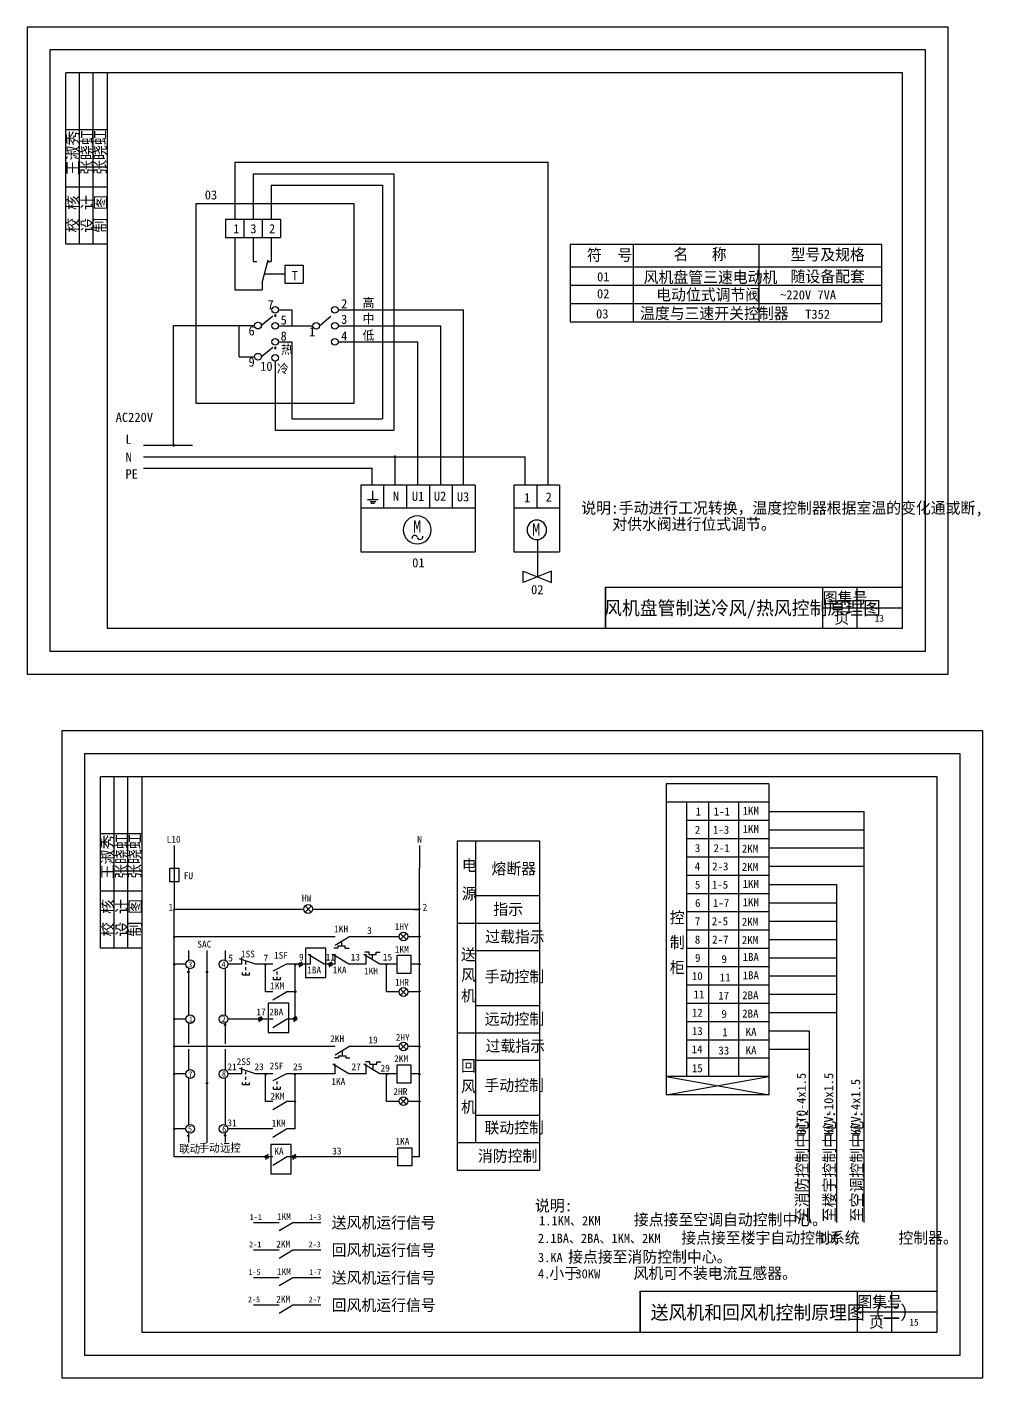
# Model space of a CAD drawing. Header units: metres. Extents: x 899 to 1739, y 105 to 696.
# Drawn here: x 1321 to 1739, y 105 to 696 of the extents above; entities that cross this region are included whole.
import ezdxf

# ---------------------------------------------------------------- set-up
doc = ezdxf.new("R2010")
doc.units = ezdxf.units.M
for name, color, linetype in [('DT1', 3, 'Continuous'), ('DT2', 3, 'Continuous'), ('DTC', 3, 'Continuous'), ('LGT1', 7, 'Continuous'), ('SD1', 3, 'Continuous'), ('X4', 7, 'Continuous')]:
    doc.layers.add(name, color=color, linetype=linetype)

# ---------------------------------------------------------------- blocks, each defined once
blk = doc.blocks.new('G-SD')
at = {"layer": 'SD1'}
blk.add_lwpolyline([(-0.25, 0, 1), (0.25, 0, 1)], format="xyb", close=True, dxfattribs=at)
blk = doc.blocks.new('1001B')
at = {"color": 3}
blk.add_lwpolyline([(-4.5, -7.5), (0, 0)], dxfattribs=at)
blk = doc.blocks.new('1014B')
at = {"color": 3, "linetype": 'Continuous'}
for p, q in [((-5.8, -5.22), (-4.45, -5.22)), ((-3.16, -5.22), (-1.59, -5.22)), ((-0.15, -5.22), (1.42, -5.22))]:
    blk.add_line(p, q, dxfattribs=at)
for points in [[(0, 0), (2.93, -8.7)], [(-5.8, -7.15), (-5.8, -3.29)], [(-5.8, -3.29), (-4.58, -3.29)], [(-5.8, -7.15), (-4.58, -7.15)], [(0, -7.5), (3.75, -7.5)]]:
    blk.add_lwpolyline(points, dxfattribs=at)
blk = doc.blocks.new('1012B')
at = {"color": 3, "linetype": 'Continuous'}
for p, q in [((-8.26, -5.22), (-6.91, -5.22)), ((-5.62, -5.22), (-4.05, -5.22))]:
    blk.add_line(p, q, dxfattribs=at)
for points in [[(0, 0), (-3.75, -7.5)], [(-8.26, -3.29), (-7.04, -3.29)], [(-8.26, -7.15), (-8.26, -3.29)], [(-8.26, -7.15), (-7.04, -7.15)]]:
    blk.add_lwpolyline(points, dxfattribs=at)
blk = doc.blocks.new('1002B')
at = {"color": 3}
for points in [[(0, 0), (5.3, -8.81)], [(0, -7.5), (5.49, -7.5)]]:
    blk.add_lwpolyline(points, dxfattribs=at)
blk = doc.blocks.new('2015')
at = {"color": 4, "linetype": 'Continuous'}
blk.add_lwpolyline([(-2.38, 0, 1), (2.42, 0, 1)], format="xyb", close=True, dxfattribs=at)
for points in [[(-1.7, 1.67), (1.72, -1.69)], [(-1.27, -1.25), (-1.27, -1.25), (1.72, 1.69)], [(-1.25, -1.25), (-1.69, -1.69)]]:
    blk.add_lwpolyline(points, dxfattribs=at)
blk = doc.blocks.new('12011')
at = {"color": 3, "linetype": 'Continuous'}
blk.add_lwpolyline([(5, 0), (-5, 0), (-5, -7.5), (5, -7.5)], close=True, dxfattribs=at)
blk = doc.blocks.new('1114')
at = {"color": 3, "linetype": 'Continuous'}
blk.add_lwpolyline([(-2.5, 0), (2.5, 0), (2.5, -7.5), (-2.5, -7.5)], close=True, dxfattribs=at)
blk.add_lwpolyline([(0, 0), (0, -7.5)], dxfattribs=at)
blk = doc.blocks.new('2101')
at = {"color": 4, "linetype": 'Continuous'}
blk.add_lwpolyline([(-6.25, 2.5), (6.25, -2.5), (6.25, 2.5), (-6.25, -2.5)], close=True, dxfattribs=at)

msp = doc.modelspace()

# ---------------------------------------------------------------- linework, layer by layer
for p, q in [((1338.2, 601.39), (1338.2, 676.39)), ((1356.2, 676.39), (1338.2, 676.39)), ((1344.2, 601.39), (1344.2, 676.39)), ((1350.2, 601.39), (1350.2, 676.39)), ((1356.2, 651.39), (1338.2, 651.39)), ((1356.2, 626.39), (1338.2, 626.39)), ((1356.2, 601.39), (1338.2, 601.39)), ((1558.72, 601.45), (1694.96, 601.45)), ((1558.72, 601.45), (1558.72, 567.45)), ((1586.36, 601.45), (1586.36, 567.45)), ((1641.26, 601.45), (1641.26, 567.45)), ((1694.96, 601.45), (1694.96, 567.45)), ((1558.72, 591.45), (1694.96, 591.45)), ((1558.72, 583.45), (1694.96, 583.45)), ((1558.72, 575.45), (1694.96, 575.45)), ((1558.72, 567.45), (1694.96, 567.45)), ((1574.2, 451.39), (1704.2, 451.39)), ((1574.2, 451.39), (1574.2, 433.39)), ((1669.2, 451.39), (1669.2, 433.39)), ((1684.2, 451.39), (1684.2, 433.39)), ((1669.2, 442.39), (1704.2, 442.39)), ((1353.37, 293.48), (1353.37, 368.48)), ((1371.37, 368.48), (1353.37, 368.48)), ((1359.37, 293.48), (1359.37, 368.48)), ((1365.37, 293.48), (1365.37, 368.48)), ((1371.37, 343.48), (1353.37, 343.48)), ((1371.37, 318.48), (1353.37, 318.48)), ((1458.74, 296.59), (1458.74, 294.46)), ((1371.37, 293.48), (1353.37, 293.48)), ((1472.34, 288.49), (1472.34, 290.72)), ((1459.05, 248.59), (1459.05, 246.46)), ((1472.65, 240.29), (1472.65, 242.72)), ((1589.37, 143.48), (1719.37, 143.48)), ((1589.37, 143.48), (1589.37, 125.48)), ((1684.37, 143.48), (1684.37, 125.48)), ((1699.37, 143.48), (1699.37, 125.48)), ((1684.37, 134.48), (1719.37, 134.48))]:
    msp.add_line(p, q)
for points in [[(1321.2, 696.39), (1321.2, 413.39), (1724.2, 413.39), (1724.2, 696.39)], [(1331.2, 686.39), (1331.2, 423.39), (1714.2, 423.39), (1714.2, 686.39)], [(1356.2, 676.39), (1356.2, 433.39), (1704.2, 433.39), (1704.2, 676.39)], [(1336.37, 388.48), (1336.37, 105.48), (1739.37, 105.48), (1739.37, 388.48)], [(1346.37, 378.48), (1346.37, 115.48), (1729.37, 115.48), (1729.37, 378.48)], [(1371.37, 368.48), (1371.37, 125.48), (1719.37, 125.48), (1719.37, 368.48)]]:
    msp.add_lwpolyline(points, close=True)
for points in [[(1485.79, 476.44, 1), (1497.99, 476.44, 1)], [(1539.93, 476.44, 1), (1548.47, 476.44, 1)]]:
    msp.add_lwpolyline(points, format="xyb", close=True)
for points in [[(1492.89, 322.45), (1492.89, 328.45)], [(1457.2, 293.48), (1455.41, 293.48)], [(1457.2, 294.46), (1457.2, 293.48)], [(1457.2, 294.46), (1460.29, 294.46)], [(1460.29, 294.46), (1460.29, 293.48)], [(1460.29, 293.48), (1462.07, 293.48)], [(1470.8, 291.7), (1469.01, 291.7)], [(1470.8, 290.72), (1470.8, 291.7)], [(1470.8, 290.72), (1473.89, 290.72)], [(1473.89, 291.7), (1475.67, 291.7)], [(1473.89, 290.72), (1473.89, 291.7)], [(1457.51, 245.48), (1455.72, 245.48)], [(1457.51, 246.46), (1460.6, 246.46)], [(1457.51, 246.46), (1457.51, 245.48)], [(1460.6, 246.46), (1460.6, 245.48)], [(1460.6, 245.48), (1462.38, 245.48)], [(1471.11, 243.7), (1469.32, 243.7)], [(1471.11, 242.72), (1471.11, 243.7)], [(1471.11, 242.72), (1474.2, 242.72)], [(1474.2, 242.72), (1474.2, 243.7)], [(1474.2, 243.7), (1475.98, 243.7)]]:
    msp.add_lwpolyline(points)
for centre, radius, start, end in [((1490.78, 472.84), 1.21, 12.14, 197.1), ((1493.14, 473.54), 1.27, 200.65, 8.58)]:
    msp.add_arc(centre, radius, start, end)
at = {"layer": 'DT1'}
for p, q in [((1509.43, 340.45), (1509.43, 328.45)), ((1509.43, 340.45), (1517.43, 340.45)), ((1517.43, 340.45), (1545.43, 340.45)), ((1517.43, 340.45), (1517.43, 328.45)), ((1517.43, 340.45), (1517.43, 328.45)), ((1545.43, 340.45), (1545.43, 328.45)), ((1509.43, 328.45), (1509.43, 316.45)), ((1517.43, 328.45), (1517.43, 316.45)), ((1517.43, 328.45), (1517.43, 316.45)), ((1545.43, 328.45), (1545.43, 316.45)), ((1509.43, 316.45), (1509.43, 304.45)), ((1517.43, 316.45), (1545.43, 316.45)), ((1517.43, 316.45), (1517.43, 304.45)), ((1517.43, 316.45), (1517.43, 304.45)), ((1545.43, 316.45), (1545.43, 304.45)), ((1509.43, 304.45), (1517.43, 304.45)), ((1509.43, 304.45), (1509.43, 292.45)), ((1517.43, 304.45), (1545.43, 304.45)), ((1517.43, 304.45), (1517.43, 292.45)), ((1517.43, 304.45), (1517.43, 292.45)), ((1545.43, 304.45), (1545.43, 292.45)), ((1391.85, 292.45), (1391.85, 288.22)), ((1399.82, 292.45), (1399.82, 208.45)), ((1407.85, 292.45), (1407.85, 288.24)), ((1442.99, 293.55), (1442.99, 280.67)), ((1451.96, 293.55), (1442.99, 293.55)), ((1451.96, 280.67), (1451.96, 293.55)), ((1509.43, 292.45), (1509.43, 280.45)), ((1517.43, 292.45), (1545.43, 292.45)), ((1517.43, 292.45), (1517.43, 280.45)), ((1517.43, 292.45), (1517.43, 280.45)), ((1545.43, 292.45), (1545.43, 280.45)), ((1391.85, 284.65), (1391.85, 264.22)), ((1407.85, 284.63), (1407.85, 264.24)), ((1441.27, 287.57), (1440.27, 285.07)), ((1454.43, 287.57), (1453.43, 285.07)), ((1442.99, 280.67), (1451.96, 280.67)), ((1509.43, 280.45), (1509.43, 268.45)), ((1517.43, 280.45), (1517.43, 268.45)), ((1517.43, 280.45), (1517.43, 268.45)), ((1545.43, 280.45), (1545.43, 268.45)), ((1435.72, 269.47), (1426.75, 269.47)), ((1426.75, 269.47), (1426.75, 256.59)), ((1435.72, 256.59), (1435.72, 269.47)), ((1509.43, 268.45), (1509.43, 256.45)), ((1517.43, 268.45), (1545.43, 268.45)), ((1517.43, 268.45), (1517.43, 256.45)), ((1517.43, 268.45), (1517.43, 256.45)), ((1545.43, 268.45), (1545.43, 256.45)), ((1391.85, 260.65), (1391.85, 251.65)), ((1407.85, 260.63), (1407.85, 251.65)), ((1423.67, 263.64), (1422.67, 261.13)), ((1438.88, 263.64), (1437.87, 261.13)), ((1426.75, 256.59), (1435.72, 256.59)), ((1509.43, 256.45), (1517.43, 256.45)), ((1509.43, 256.45), (1509.43, 244.45)), ((1517.43, 256.45), (1545.43, 256.45)), ((1517.43, 256.45), (1517.43, 244.45)), ((1517.43, 256.45), (1517.43, 244.45)), ((1545.43, 256.45), (1545.43, 244.45)), ((1391.85, 249.25), (1391.85, 240.22)), ((1407.85, 249.25), (1407.85, 240.24)), ((1509.43, 244.45), (1509.43, 232.45)), ((1517.43, 244.45), (1545.43, 244.45)), ((1517.43, 244.45), (1517.43, 232.45)), ((1517.43, 244.45), (1517.43, 232.45)), ((1545.43, 244.45), (1545.43, 232.45)), ((1391.85, 236.65), (1391.85, 216.22)), ((1407.85, 236.63), (1407.85, 216.24)), ((1509.43, 232.45), (1509.43, 220.45)), ((1517.43, 232.45), (1517.43, 220.45)), ((1517.43, 232.45), (1517.43, 220.45)), ((1545.43, 232.45), (1545.43, 220.45)), ((1509.43, 220.45), (1509.43, 196.45)), ((1517.43, 220.45), (1545.43, 220.45)), ((1517.43, 220.45), (1517.43, 208.45)), ((1517.43, 220.45), (1517.43, 208.45)), ((1545.43, 220.45), (1545.43, 196.45)), ((1391.85, 212.65), (1391.85, 208.45)), ((1407.85, 212.63), (1407.85, 208.45)), ((1427.79, 207.55), (1427.79, 194.67)), ((1436.77, 207.55), (1427.79, 207.55)), ((1436.77, 194.67), (1436.77, 207.55)), ((1509.43, 208.45), (1517.43, 208.45)), ((1517.43, 208.45), (1545.43, 208.45)), ((1426.5, 203.33), (1425.49, 200.83)), ((1438.51, 203.33), (1437.5, 200.83)), ((1509.43, 196.45), (1545.43, 196.45)), ((1436.77, 194.67), (1427.79, 194.67))]:
    msp.add_line(p, q, dxfattribs=at)
for points in [[(1385.64, 338.45), (1385.64, 328.45)], [(1492.89, 338.45), (1492.89, 328.45)], [(1385.64, 322.45), (1385.64, 310.45)], [(1492.89, 310.45), (1492.89, 322.45)], [(1385.56, 310.45), (1385.64, 310.45)], [(1442.31, 310.45), (1385.64, 310.45)], [(1385.64, 298.45), (1385.64, 310.45)], [(1492.89, 310.45), (1446.17, 310.45)], [(1490.39, 310.45), (1492.89, 310.45)], [(1492.89, 298.45), (1492.89, 310.45)], [(1455.95, 298.45), (1385.64, 298.45)], [(1385.64, 286.45), (1385.64, 298.45)], [(1483.92, 298.45), (1461.95, 298.45)], [(1492.89, 298.45), (1487.77, 298.45)], [(1492.89, 286.45), (1492.89, 298.45)], [(1385.64, 274.45), (1385.64, 286.45)], [(1390.65, 286.45), (1385.64, 286.45)], [(1415.15, 286.45), (1409.05, 286.45)], [(1428.75, 286.45), (1421.15, 286.45)], [(1425.59, 274.45), (1425.59, 286.45)], [(1442.35, 286.45), (1434.75, 286.45)], [(1438.55, 274.45), (1438.55, 286.45)], [(1445.15, 286.45), (1438.55, 286.45)], [(1455.95, 286.45), (1451.01, 286.45)], [(1469.55, 286.45), (1461.95, 286.45)], [(1483.15, 286.45), (1475.55, 286.45)], [(1478.44, 274.45), (1478.44, 286.45)], [(1492.89, 286.45), (1489.15, 286.45)], [(1492.89, 274.45), (1492.89, 286.45)], [(1385.64, 262.45), (1385.64, 274.45)], [(1428.75, 274.45), (1425.59, 274.45)], [(1438.55, 274.45), (1434.75, 274.45)], [(1438.55, 262.45), (1438.55, 274.45)], [(1483.86, 274.45), (1478.44, 274.45)], [(1492.89, 274.45), (1487.81, 274.45)], [(1492.89, 262.45), (1492.89, 274.45)], [(1390.65, 262.45), (1385.64, 262.45)], [(1385.64, 250.45), (1385.64, 262.45)], [(1428.93, 262.45), (1409.05, 262.45)], [(1438.55, 262.45), (1434.75, 262.45)], [(1492.89, 250.45), (1492.89, 262.45)], [(1455.95, 250.45), (1385.64, 250.45)], [(1385.64, 238.45), (1385.64, 250.45)], [(1483.88, 250.45), (1461.95, 250.45)], [(1492.89, 250.45), (1487.77, 250.45)], [(1492.89, 238.45), (1492.89, 250.45)], [(1390.65, 238.45), (1385.64, 238.45)], [(1385.64, 226.45), (1385.64, 238.45)], [(1415.15, 238.45), (1409.05, 238.45)], [(1428.75, 238.45), (1421.15, 238.45)], [(1425.59, 226.45), (1425.59, 238.45)], [(1442.53, 238.45), (1434.75, 238.45)], [(1455.95, 238.45), (1438.55, 238.45)], [(1438.55, 226.45), (1438.55, 238.45)], [(1469.55, 238.45), (1461.95, 238.45)], [(1483.15, 238.45), (1475.55, 238.45)], [(1478.44, 226.45), (1478.44, 238.45)], [(1492.89, 238.45), (1489.15, 238.45)], [(1492.89, 202.21), (1492.89, 238.45)], [(1385.64, 202.21), (1385.64, 226.45)], [(1428.75, 226.45), (1425.59, 226.45)], [(1438.55, 226.45), (1434.75, 226.45)], [(1438.55, 214.45), (1438.55, 226.45)], [(1483.93, 226.45), (1478.44, 226.45)], [(1492.89, 226.45), (1487.71, 226.45)], [(1390.65, 214.45), (1385.64, 214.45)], [(1428.75, 214.45), (1409.05, 214.45)], [(1438.55, 214.45), (1434.75, 214.45)], [(1428.72, 202.21), (1385.64, 202.21)], [(1483.47, 202.21), (1434.75, 202.21)], [(1492.89, 202.21), (1489.55, 202.21)], [(1420.3, 173.55), (1431.54, 173.55)], [(1437.54, 173.55), (1449.7, 173.55)], [(1420.3, 161.55), (1431.54, 161.55)], [(1437.54, 161.55), (1449.7, 161.55)], [(1420.3, 149.47), (1431.54, 149.47)], [(1437.54, 149.47), (1449.7, 149.47)], [(1420.3, 137.47), (1431.54, 137.47)], [(1437.54, 137.47), (1449.7, 137.47)]]:
    msp.add_lwpolyline(points, dxfattribs=at)
for centre in [(1440.81, 286.44), (1453.98, 286.44), (1423.22, 262.51), (1438.42, 262.51), (1426.04, 202.2), (1438.05, 202.2)]:
    msp.add_circle(centre, 0.77, dxfattribs=at)
at = {"layer": 'DTC'}
for centre in [(1392.56, 286.43), (1407.19, 286.43), (1392.56, 262.43), (1407.19, 262.43), (1392.56, 238.43), (1407.19, 238.43), (1392.56, 214.43), (1407.19, 214.43)]:
    msp.add_circle(centre, 1.92, dxfattribs=at)
at = {"layer": 'LGT1'}
for p, q in [((1549.14, 495.94), (1549.14, 637.24)), ((1512.19, 495.94), (1512.19, 572.72)), ((1502.19, 495.94), (1502.19, 565.72)), ((1492.19, 495.94), (1492.19, 558.72)), ((1482.19, 495.94), (1482.19, 508.42)), ((1539.14, 495.94), (1539.14, 508.42)), ((1472.19, 495.94), (1472.19, 503.42)), ((1544.45, 472.18), (1544.45, 455.95))]:
    msp.add_line(p, q, dxfattribs=at)
for points in [[(1574.2, 433.39), (1574.2, 451.39), (1704.2, 451.39)], [(1589.37, 125.48), (1589.37, 143.48), (1719.37, 143.48)]]:
    msp.add_lwpolyline(points, dxfattribs=at)
at = {"layer": 'X4'}
for p, q in [((1412.07, 637.24), (1549.14, 637.24)), ((1412.07, 637.24), (1412.07, 612.29)), ((1420.07, 632.24), (1481.64, 632.24)), ((1420.07, 632.24), (1420.07, 612.29)), ((1428.07, 627.24), (1476.64, 627.24)), ((1428.07, 627.24), (1428.07, 612.29)), ((1476.64, 627.24), (1476.64, 525.06)), ((1481.64, 632.24), (1481.64, 520.06)), ((1395.03, 619.01), (1395.03, 531.8)), ((1464.28, 619.01), (1395.03, 619.01)), ((1464.28, 531.8), (1464.28, 619.01)), ((1408.07, 612.29), (1408.07, 604.29)), ((1408.07, 612.29), (1432.07, 612.29)), ((1416.07, 612.29), (1416.07, 604.29)), ((1424.07, 612.29), (1424.07, 604.29)), ((1432.07, 612.29), (1432.07, 604.29)), ((1408.07, 604.29), (1432.07, 604.29)), ((1412.07, 604.29), (1412.07, 581.42)), ((1420.07, 604.29), (1420.07, 593.79)), ((1428.07, 604.29), (1428.07, 593.79)), ((1420.07, 593.79), (1421.72, 593.79)), ((1424.07, 584.43), (1426.62, 594.57)), ((1426.42, 593.79), (1428.07, 593.79)), ((1434, 592.29), (1442, 592.29)), ((1434, 592.29), (1434, 584.29)), ((1442, 592.29), (1442, 584.29)), ((1434, 588.29), (1425.04, 588.29)), ((1412.07, 581.42), (1424.07, 581.42)), ((1424.07, 584.43), (1424.07, 581.42)), ((1434, 584.29), (1442, 584.29)), ((1423.69, 565.79), (1428.67, 570.02)), ((1431.18, 572.72), (1437.1, 572.72)), ((1437.1, 572.72), (1437.1, 565.72)), ((1449.14, 565.74), (1454.12, 569.97)), ((1457.35, 572.72), (1512.19, 572.72)), ((1385.31, 513.42), (1385.31, 565.79)), ((1385.31, 565.79), (1420.77, 565.79)), ((1414.07, 552.2), (1414.07, 565.79)), ((1431.18, 565.72), (1446.23, 565.72)), ((1457.35, 565.72), (1502.19, 565.72)), ((1423.69, 552.2), (1428.67, 556.43)), ((1431.18, 558.72), (1437.1, 558.72)), ((1437.1, 558.72), (1437.1, 525.06)), ((1457.35, 558.72), (1492.19, 558.72)), ((1414.07, 552.2), (1420.77, 552.2)), ((1429.73, 550.26), (1429.73, 520.06)), ((1395.03, 531.8), (1464.28, 531.8)), ((1429.73, 520.06), (1481.64, 520.06)), ((1437.1, 525.06), (1476.64, 525.06)), ((1372.19, 513.42), (1393.53, 513.42)), ((1372.19, 508.42), (1539.14, 508.42)), ((1372.19, 503.42), (1472.19, 503.42)), ((1517.19, 495.94), (1467.19, 495.94)), ((1467.19, 495.94), (1467.19, 466.8)), ((1472.33, 493.48), (1472.33, 489.71)), ((1477.19, 495.94), (1477.19, 485.94)), ((1487.19, 495.94), (1487.19, 485.94)), ((1497.19, 495.94), (1497.19, 485.94)), ((1507.19, 495.94), (1507.19, 485.94)), ((1517.19, 495.94), (1517.19, 466.8)), ((1554.14, 495.94), (1534.14, 495.94)), ((1534.14, 495.94), (1534.14, 466.8)), ((1544.14, 495.94), (1544.14, 485.94)), ((1554.14, 495.94), (1554.14, 466.8)), ((1517.19, 485.94), (1467.19, 485.94)), ((1470.21, 489.71), (1474.81, 489.71)), ((1471.27, 488.88), (1473.75, 488.88)), ((1471.63, 488.06), (1473.22, 488.06)), ((1554.14, 485.94), (1534.14, 485.94)), ((1467.19, 466.8), (1517.19, 466.8)), ((1534.14, 466.8), (1554.14, 466.8)), ((1645.73, 365.31), (1600.73, 365.31)), ((1600.73, 365.31), (1600.73, 229.31)), ((1645.73, 365.31), (1645.73, 229.31)), ((1645.73, 357.31), (1600.73, 357.31)), ((1609.66, 357.31), (1609.66, 237.31)), ((1619.36, 357.31), (1619.36, 237.31)), ((1632.37, 357.31), (1632.37, 237.31)), ((1645.73, 349.31), (1609.66, 349.31)), ((1645.73, 353.31), (1687.3, 353.31)), ((1687.3, 353.31), (1687.3, 173.51)), ((1645.73, 345.31), (1687.3, 345.31)), ((1645.73, 341.31), (1609.66, 341.31)), ((1645.73, 337.31), (1687.3, 337.31)), ((1645.73, 333.31), (1609.66, 333.31)), ((1645.73, 325.31), (1609.66, 325.31)), ((1645.73, 329.31), (1687.3, 329.31)), ((1645.73, 321.31), (1675.3, 321.31)), ((1675.3, 321.31), (1675.3, 173.51)), ((1645.73, 317.31), (1609.66, 317.31)), ((1645.73, 313.31), (1675.3, 313.31)), ((1645.73, 309.31), (1609.66, 309.31)), ((1645.73, 305.31), (1675.3, 305.31)), ((1645.73, 301.31), (1609.66, 301.31)), ((1645.73, 297.31), (1675.3, 297.31)), ((1645.73, 293.31), (1609.66, 293.31)), ((1645.73, 285.31), (1609.66, 285.31)), ((1645.73, 289.31), (1675.3, 289.31)), ((1645.73, 281.31), (1675.3, 281.31)), ((1645.73, 277.31), (1609.66, 277.31)), ((1645.73, 273.31), (1675.3, 273.31)), ((1645.73, 269.31), (1609.66, 269.31)), ((1645.73, 261.31), (1609.66, 261.31)), ((1645.73, 265.31), (1675.3, 265.31)), ((1645.73, 265.31), (1663.3, 265.31)), ((1645.73, 257.31), (1663.3, 257.31)), ((1663.3, 257.31), (1663.3, 173.51)), ((1645.73, 253.31), (1609.66, 253.31)), ((1645.73, 249.31), (1663.3, 249.31)), ((1645.73, 245.31), (1609.66, 245.31)), ((1645.73, 237.31), (1600.73, 237.31)), ((1600.73, 229.31), (1645.73, 237.31)), ((1600.73, 237.31), (1645.73, 229.31)), ((1645.73, 229.31), (1600.73, 229.31))]:
    msp.add_line(p, q, dxfattribs=at)
for centre in [(1429.73, 572.72), (1455.89, 572.72), (1422.23, 565.79), (1429.73, 565.72), (1447.69, 565.72), (1455.89, 565.72), (1429.73, 558.72), (1455.89, 558.72), (1422.23, 552.2), (1429.73, 551.72)]:
    msp.add_circle(centre, 1.46, dxfattribs=at)

# ---------------------------------------------------------------- block references
at = {"layer": 'DT2', "xscale": 0.8, "yscale": 0.8, "zscale": 0.8}
msp.add_blockref('1114', (1385.64, 328.45), dxfattribs=at)
at = {"layer": 'DT2', "xscale": -0.8, "yscale": 0.8, "zscale": 0.8, "rotation": 270}
for name, p in [('2015', (1444.23, 310.59)), ('1001B', (1461.95, 298.45)), ('2015', (1485.84, 298.57)), ('1002B', (1451.16, 286.45)), ('1002B', (1461.95, 286.45)), ('1002B', (1475.55, 286.45)), ('12011', (1489.15, 286.45)), ('1014B', (1421.16, 286.45)), ('1012B', (1434.75, 286.45)), ('1001B', (1434.75, 274.45)), ('2015', (1485.84, 274.28)), ('1001B', (1434.75, 262.45)), ('1001B', (1461.95, 250.45)), ('2015', (1485.84, 250.45)), ('1002B', (1461.95, 238.45)), ('1002B', (1475.55, 238.45)), ('12011', (1489.15, 238.45)), ('1014B', (1421.15, 238.45)), ('1012B', (1434.75, 238.45)), ('1001B', (1434.75, 226.45)), ('2015', (1485.84, 226.53)), ('1001B', (1434.75, 214.45)), ('1001B', (1434.75, 202.21)), ('12011', (1489.47, 202.21)), ('1001B', (1437.54, 173.55)), ('1001B', (1437.54, 161.55)), ('1001B', (1437.54, 149.47)), ('1001B', (1437.54, 137.47))]:
    msp.add_blockref(name, p, dxfattribs=at)
at = {"layer": 'DTC'}
for p, xscale, yscale, zscale in [((1429.8, 570.19), 1.28, 1.28, 1.28), ((1429.8, 555.98), 1.28, 1.28, 1.28), ((1385.35, 513.5), 1.28, 1.28, 1.28), ((1482.21, 508.43), 1.28, 1.28, 1.28), ((1385.67, 310.39), -1.2, 1.2, 1.2), ((1492.86, 310.54), -1.2, 1.2, 1.2), ((1385.67, 298.39), -1.2, 1.2, 1.2), ((1492.86, 298.54), -1.2, 1.2, 1.2), ((1385.67, 286.39), -1.2, 1.2, 1.2), ((1425.48, 286.39), -1.2, 1.2, 1.2), ((1438.58, 286.39), -1.2, 1.2, 1.2), ((1478.45, 286.39), -1.2, 1.2, 1.2), ((1492.86, 286.54), -1.2, 1.2, 1.2), ((1391.82, 283.05), -1.2, 1.2, 1.2), ((1399.87, 283.05), -1.2, 1.2, 1.2), ((1438.58, 274.45), -1.2, 1.2, 1.2), ((1492.86, 274.54), -1.2, 1.2, 1.2), ((1385.66, 262.48), -1.2, 1.2, 1.2), ((1407.87, 259.91), -1.2, 1.2, 1.2), ((1385.66, 250.48), -1.2, 1.2, 1.2), ((1492.86, 250.41), -1.2, 1.2, 1.2), ((1385.66, 238.48), -1.2, 1.2, 1.2), ((1425.62, 238.41), -1.2, 1.2, 1.2), ((1438.49, 238.41), -1.2, 1.2, 1.2), ((1478.66, 238.41), -1.2, 1.2, 1.2), ((1492.86, 238.41), -1.2, 1.2, 1.2), ((1399.87, 234.48), -1.2, 1.2, 1.2), ((1438.49, 226.41), -1.2, 1.2, 1.2), ((1492.86, 226.45), -1.2, 1.2, 1.2), ((1385.62, 214.44), -1.2, 1.2, 1.2), ((1391.83, 211.4), -1.2, 1.2, 1.2), ((1407.86, 211.62), -1.2, 1.2, 1.2)]:
    msp.add_blockref('G-SD', p, dxfattribs=dict(at, xscale=xscale, yscale=yscale, zscale=zscale))
at = {"layer": 'LGT1'}
msp.add_blockref('2101', (1544.41, 455.91), dxfattribs=at)

# ---------------------------------------------------------------- texts
for s, p in [('王淑秀', (1343.74, 631.58)), ('张晓虹', (1349.94, 631.73)), ('张晓虹', (1355.62, 631.73)), ('校 核', (1343.74, 606.45)), ('设 计', (1350.18, 606.45)), ('制 图', (1355.95, 606.45)), ('王淑秀', (1358.92, 323.67)), ('张晓虹', (1365.11, 323.82)), ('张晓虹', (1370.79, 323.82)), ('校 核', (1358.92, 298.53)), ('设 计', (1365.36, 298.53)), ('制 图', (1371.12, 298.53))]:
    msp.add_text(s, height=5, rotation=90).set_placement(p)
for s, height, p in [('符  号', 5, (1566.17, 594.18)), ('名   称', 5, (1604.01, 594.5)), ('型号及规格', 5, (1655.2, 594.36)), ('01', 4, (1570.56, 585.16)), ('风机盘管三速电动机', 5, (1590.92, 584.47)), ('随设备配套', 5, (1655.2, 584.8)), ('02', 4, (1570.53, 577.74)), ('电动位式调节阀', 5, (1596.43, 576.83)), ('~220V 7VA', 4, (1650.61, 577.24)), ('温度与三速开关控制器', 5, (1589.34, 568.68)), ('03', 4, (1570.12, 568.94)), ('T352', 4, (1661.58, 568.76)), ('M', 5.41, (1490.03, 475.2)), ('M', 5.41, (1542.08, 473.91)), ('图集号', 5, (1669.26, 444.19)), ('页', 5, (1674.36, 435.43)), ('13', 3, (1691.97, 436.29)), ('图集号', 5, (1684.43, 136.28)), ('页', 5, (1689.53, 127.52)), ('15', 3, (1707.14, 128.38))]:
    msp.add_text(s, height=height).set_placement(p)
at = {"layer": 'DT1'}
for s, height, p in [('L10', 3, (1382.28, 339.61)), ('N', 3, (1491.89, 339.61)), ('电', 5, (1511.41, 327.24)), ('熔断器', 5, (1524.37, 325.78)), ('源', 5, (1511.41, 314.86)), ('指示', 5, (1525.18, 308.03)), ('控', 5, (1602.38, 304.42)), ('过载指示', 5, (1521.6, 296.03)), ('制', 5, (1602.38, 293.5)), ('送', 5, (1511.05, 288.2)), ('风', 5, (1511.05, 279.2)), ('手动控制', 5, (1521.41, 278.55)), ('柜', 5, (1602.38, 282.52)), ('机', 5, (1511.05, 270.2)), ('远动控制', 5, (1521.41, 260.02)), ('过载指示', 5, (1521.8, 248.23)), ('回', 5, (1511.05, 239.5)), ('手动控制', 5, (1521.3, 231.01)), ('风', 5, (1511.05, 230.5)), ('机', 5, (1511.05, 221.5)), ('联动控制', 5, (1521.3, 212.48)), ('联动', 3.5, (1387.81, 203.96)), ('手动', 3.5, (1396.29, 204.39)), ('远控', 3.5, (1405.62, 204.39)), (' 消防控制', 5, (1515.03, 200.11)), ('送风机运行信号', 5, (1454.47, 170.93)), ('回风机运行信号', 5, (1454.47, 158.93)), ('送风机运行信号', 5, (1454.47, 146.84)), ('回风机运行信号', 5, (1454.47, 134.84))]:
    msp.add_text(s, height=height, dxfattribs=at).set_placement(p)
at = {"layer": 'LGT1'}
for s, height, p in [('说明:手动进行工况转换，温度控制器根据室温的变化通或断,', 5, (1563.63, 483.55)), ('对供水阀进行位式调节。', 5, (1577.2, 476.47)), ('风机盘管制送冷风/热风控制原理图', 6, (1573.63, 439.26)), ('送风机和回风机控制原理图（二）', 6, (1594.04, 131.14))]:
    msp.add_text(s, height=height, dxfattribs=at).set_placement(p)
at = {"layer": 'X4'}
for s, height, p in [('03', 4, (1398.94, 620.97)), ('1', 4, (1411.36, 606.17)), ('3', 4, (1418.88, 606.17)), ('2', 4, (1427.03, 606.17)), ('T', 4, (1437, 585.63)), ('7', 4, (1426.4, 572.93)), ('2', 4, (1458.59, 573.37)), ('高', 4, (1467.96, 573.78)), ('5', 4, (1432.11, 566.25)), ('3', 4, (1458.59, 566.55)), ('中', 4, (1467.96, 566.84)), ('6', 4, (1418.09, 561.51)), ('8', 4, (1432.11, 559.21)), ('1', 4, (1444.57, 561.14)), ('4', 4, (1458.59, 559.29)), ('低', 4, (1467.96, 559.56)), ('热', 4, (1432.28, 553.42)), ('9', 4, (1418.09, 547.87)), ('10', 4, (1423.17, 546.02)), ('冷', 4, (1430.53, 545)), ('AC220V', 4, (1359.99, 523.68)), ('L', 4, (1364.28, 514.08)), ('N', 4, (1364.37, 506.24)), ('PE', 4, (1364.28, 498.91)), ('N', 4, (1481.24, 489.15)), ('U1', 4, (1489.52, 489.1)), ('U2', 4, (1499.15, 489.18)), ('U3', 4, (1509.21, 488.92)), ('1', 4, (1538.61, 488.51)), ('2', 4, (1548.05, 488.82)), ('01', 4, (1489.67, 460.06)), ('02', 4, (1541.68, 448.3)), ('1', 3.5, (1613.65, 351.5)), ('1-1', 3.5, (1621.53, 351.5)), ('1KM', 3.5, (1634.21, 351.83)), ('2', 3.5, (1613.33, 343.5)), ('1-3', 3.5, (1621.22, 343.5)), ('1KM', 3.5, (1634.21, 343.83)), ('3', 3.5, (1613.33, 335.5)), ('2-1', 3.5, (1621.48, 335.5)), ('2KM', 3.5, (1633.88, 335.26)), ('2-3', 3.5, (1620.89, 327.5)), ('FU', 3, (1389.74, 323.66)), ('4', 3.5, (1613.25, 327.5)), ('2KM', 3.5, (1633.88, 327.29)), ('5', 3.5, (1613.33, 319.5)), ('1-5', 3.5, (1620.78, 319.5)), ('1KM', 3.5, (1634.21, 319.83)), ('HW', 3, (1441.45, 313.87)), ('6', 3.5, (1613.42, 311.5)), ('1-7', 3.5, (1621.22, 311.5)), ('1KM', 3.5, (1634.21, 311.83)), ('1', 3, (1383.07, 309.91)), ('2', 3, (1494.26, 309.91)), ('1KH', 3, (1455.55, 300.36)), ('3', 3, (1469.99, 299.69)), ('1HY', 3, (1482.01, 301.4)), ('7', 3.5, (1613.33, 303.5)), ('2-5', 3.5, (1620.73, 303.5)), ('2KM', 3.5, (1633.88, 303.26)), ('SAC', 3, (1395.71, 293.72)), ('8', 3.5, (1613.33, 295.5)), ('2-7', 3.5, (1620.89, 295.5)), ('2KM', 3.5, (1633.88, 295.29)), ('5', 3, (1409.25, 287.66)), ('1SS', 3, (1414.77, 289.43)), ('7', 3, (1424.66, 287.66)), ('1SF', 3, (1429.22, 288.86)), ('9', 3, (1440.17, 288.08)), ('11', 3, (1451.83, 288.08)), ('13', 3, (1462.79, 288.08)), ('15', 3, (1476.86, 288.08)), ('1KM', 3, (1482.08, 291.44)), ('9', 3.5, (1613.42, 287.5)), ('9', 3.5, (1624.98, 286.96)), ('1BA', 3.5, (1634.21, 287.87)), ('3', 2.5, (1391.71, 285.16)), ('4', 2.5, (1406.31, 285.2)), ('1BA', 3, (1443.73, 282.46)), ('1KA', 3, (1454.88, 282.45)), ('1KH', 3, (1468.57, 282)), ('1KM', 3, (1427.57, 275.51)), ('1HR', 3, (1482.15, 277.06)), ('10', 3.5, (1612, 279.5)), ('11', 3.5, (1624.23, 278.96)), ('1BA', 3.5, (1634.21, 279.87)), ('11', 3.5, (1612.75, 271.5)), ('17', 3.5, (1623.54, 270.96)), ('2BA', 3.5, (1634.04, 271.12)), ('17', 3, (1421.53, 264.08)), ('2BA', 3, (1427.17, 264.04)), ('12', 3.5, (1612, 263.5)), ('9', 3.5, (1624.95, 262.96)), ('2BA', 3.5, (1634.04, 263.12)), ('1', 2.5, (1391.98, 261.11)), ('2', 2.5, (1406.37, 261.24)), ('2KH', 3, (1453.8, 252.39)), ('19', 3, (1470.52, 251.85)), ('2HY', 3, (1482.47, 252.95)), ('13', 3.5, (1612, 255.5)), ('1', 3.5, (1625.31, 254.96)), ('KA', 3.5, (1635.55, 255.12)), ('14', 3.5, (1611.92, 247.5)), ('33', 3.5, (1623.61, 246.96)), ('KA', 3.5, (1635.55, 247.09)), ('21', 3, (1408.85, 240.1)), ('2SS', 3, (1412.9, 242.34)), ('23', 3, (1420.67, 240.1)), ('2SF', 3, (1427.29, 240.47)), ('25', 3, (1437.57, 240.1)), ('27', 3, (1463.12, 240.1)), ('29', 3, (1475.83, 239.52)), ('2KM', 3, (1481.78, 243.65)), ('15', 3.5, (1612, 239.2)), ('7', 2.5, (1391.76, 237.05)), ('8', 2.5, (1406.43, 237.2)), ('1KA', 3, (1454.31, 233.68)), ('2HR', 3, (1481.47, 229.25)), ('2KM', 3, (1427.7, 227.22)), ('5', 2.5, (1391.61, 213.2)), ('6', 2.5, (1406.55, 213.2)), ('31', 3, (1408.85, 215.6)), ('1KM', 3, (1428.22, 215.45)), ('1KA', 3, (1482.36, 207.5)), ('KA', 3, (1429.36, 203.21)), ('33', 3, (1454.7, 203.25)), ('说明:', 5, (1543.39, 178.38)), ('1KM', 3, (1430.5, 174.55)), ('             接点接至空调自动控制中心。', 5, (1542.43, 172.27)), ('1-1', 2.5, (1418.6, 174.6)), ('1-3', 2.5, (1444.58, 174.6)), ('1.1KM、2KM', 4, (1545.15, 172.27)), ('2KM', 3, (1430.21, 162.55)), ('2.1BA、2BA、1KM、2KM', 4, (1544.67, 164.58)), ('接点接至楼宇自动控制系统     控制器。', 5, (1607.38, 164.31)), ('DDC', 4, (1668.38, 164.58)), ('2-1', 2.5, (1418.36, 162.67)), ('2-3', 2.5, (1444.35, 162.67)), ('3.KA', 4, (1544.67, 156.18)), ('接点接至消防控制中心。', 5, (1557.88, 155.99)), ('小于       风机可不装电流互感器。', 5, (1549.68, 148.81)), ('1-5', 2.5, (1418.06, 150.52)), ('1KM', 3, (1430.5, 150.47)), ('1-7', 2.5, (1444.58, 150.52)), ('4.', 4, (1544.67, 149.05)), ('30KW', 4, (1561.07, 149.05)), ('2-5', 2.5, (1417.82, 138.59)), ('2KM', 3, (1430.21, 138.47)), ('2-7', 2.5, (1444.35, 138.59))]:
    msp.add_text(s, height=height, dxfattribs=at).set_placement(p)
for s, height, p in [('BTTQ-4x1.5', 4, (1661.87, 211.76)), ('KVV-10x1.5', 4, (1673.87, 211.76)), ('KVV-4x1.5', 4, (1685.66, 211.79)), ('至消防控制中心:', 5, (1662.66, 173.63)), ('至楼宇控制中心:', 5, (1674.66, 173.63)), ('至空调控制中心:', 5, (1686.66, 173.63))]:
    msp.add_text(s, height=height, rotation=90, dxfattribs=at).set_placement(p)

doc.saveas('drawing.dxf')
